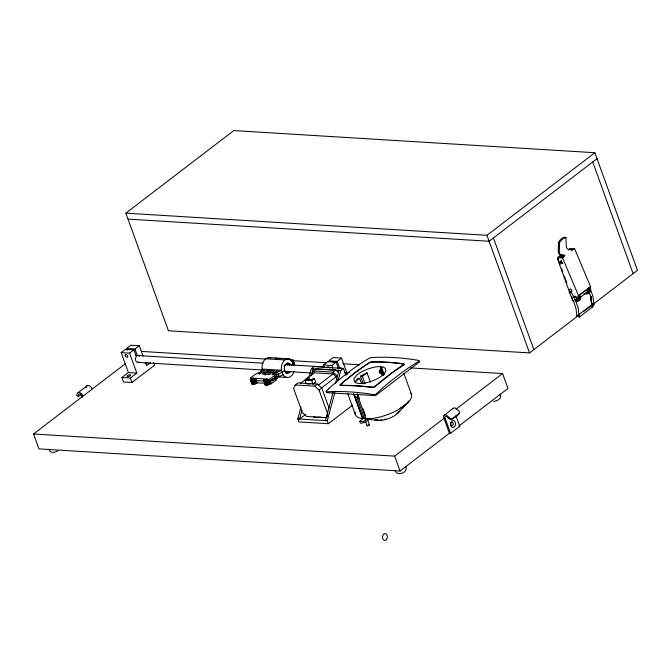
<?xml version="1.0" encoding="UTF-8"?>
<svg xmlns="http://www.w3.org/2000/svg" width="671" height="671" viewBox="0 0 671 671"><rect width="100%" height="100%" fill="white"/><g stroke="black" fill="none" stroke-linecap="round" stroke-linejoin="round"><path stroke-width="1.01" d="M571.751 250.61L570.979 249.553L568.555 249.402A2.005 1.208 52.6 0 1 566.374 246.827L565.896 237.71A10.031 5.041 -63.5 0 0 559.539 242.566L559.312 252.229A2.005 1.208 52.6 0 0 561.501 254.804L563.917 254.955L564.848 255.651L562.214 257.907L557.878 257.765L557.442 258.696L572.531 300.373L573.671 301.396M564.848 255.651L561.921 255.97A3.347 2.021 52.6 0 1 558.28 251.7L558.507 242.055A10.031 5.041 -63.5 0 1 564.856 237.19L566.249 237.71M571.91 250.275L574.561 248.605L590.639 286.802L577.823 296.297L578.343 298.352A3.9 2.357 52.6 0 1 576.817 301.589L575.248 301.497M589.138 292.212L590.799 297.11L591.713 304.517A1.116 0.696 0 0 0 592.636 305.129L593.919 304.508L592.979 296.632L590.186 288.429M380.432 369.889C382.487 370.249 378.964 371.239 380.264 369.88A1.51 1.015 -81 0 0 379.241 371.097A1.51 1.015 -81 0 0 379.66 372.724L382.931 375.441M593.936 304.475C593.676 302.915 593.969 306.421 591.83 304.751L590.799 297.11M591.872 304.273L590.899 296.817L591.872 304.273L592.166 303.879M591.906 304.03L591.705 304.5L592.283 303.837M264.231 383.242L257.211 382.805L254.133 384.29L252.028 384.164L250.275 379.442L251.382 378.083L250.476 378.033L255.215 374.401L259.149 372.489A2.743 1.015 -19.9 0 1 261.698 371.927L274.942 372.74A2.743 1.015 -19.9 0 0 277.484 372.179L281.426 370.266L281.308 367.976A9.369 6.618 -86.5 0 1 290.031 359.144L292.816 361.543L294.166 365.267M275.747 374.972L274.942 372.74A2.743 1.015 -19.9 0 1 275.747 373.512L277.366 377.974L276.091 380.046L271.352 383.678L267.377 385.104L265.271 384.978L263.518 380.256L264.617 378.897L255.592 378.343L252.514 379.828L250.275 379.442M264.894 382.545L265.271 384.978M293.915 365.661L292.304 361.199L292.883 359.882L290.04 359.95M292.715 360.813L294.334 365.284L294.636 364.605L292.883 359.882M307.461 380.121L308.4 379.761L308.09 380.105M312.392 380.105L311.646 380.121M352.644 405.133L328.371 423.72L298.88 421.908L297.798 418.93L301.036 406.869M308.87 377.723L311.302 368.673L314.003 366.609L343.485 368.421L345.968 375.265M302.034 409.998L299.601 419.04L305.397 414.611M311.218 375.819L313.105 368.782L314.171 371.717M325.485 420.625L333.042 392.485M335.475 383.435L338.989 370.375M328.371 423.72L327.289 420.742L334.854 392.594M338.092 380.532L340.793 370.484L343.485 368.421M380.616 370.736L380.734 372.413L383.929 374.762M329.067 408.194L321.753 387.997L317.391 384.089L297.958 382.898L295.257 384.961L293.596 388.501L302.302 412.539L306.655 416.448L326.098 417.639L327.448 416.607M316.284 368.874L313.592 370.937L311.923 374.468L313.256 373.453M326.098 417.639L327.758 414.099L319.052 390.061L314.699 386.152L295.257 384.961M574.376 248.387L573.873 248.832L569.88 248.58L569.444 249.511M579.409 316.989L592.812 306.731C593.634 305.817 591.377 303.929 591.26 305.565M592.25 306.79L592.904 305.909L591.411 304.995L578.796 314.649M86.014 387.779L86.718 386.27A3.657 2.206 52.6 0 1 89.285 385.75A3.657 2.206 52.6 0 1 91.952 388.803M570.929 291.684L569.075 292.883L570.929 291.692L575.366 299.778L578.15 307.972L579.107 315.722M270.765 357.962A9.369 6.618 -86.5 0 0 262.051 366.802L262.16 369.084L260.893 371.164A2.743 1.015 -19.9 0 0 261.698 371.927M263.518 380.256L265.758 380.642L269.734 379.207L274.473 375.584L275.747 373.512M251.382 380.994C250.686 383.426 255.466 381.648 256.397 380.574L264.424 381.069M264.626 381.807C263.929 384.24 268.71 382.462 269.641 381.388L270.547 381.447L272.049 380.298L271.294 380.247M308.794 380.147L309.356 379.669L312.854 379.878M354.296 394.582L362.835 418.192L362.634 418.67L360.78 418.327A29.818 11.03 -19.9 0 1 355.211 412.028M591.411 304.995L591.327 305.817M398.071 412.984L408.119 402.449M310.95 380.147L310.228 380.105M359.991 422.176C359.782 425.498 369.016 420.331 368.144 419.425A2.986 1.099 -19.9 0 0 368.564 419.048M577.706 316.058L529.536 352.912L168.438 330.769L125.863 213.16L233.776 130.585L594.875 152.72L637.45 270.329L593.424 304.022M121.166 352.611L129.587 353.131L136.809 373.076L128.387 372.564L121.166 352.611L125.485 349.306L133.906 349.826L136.322 356.486L135.961 357.031A3.405 2.407 -86.5 0 0 136.003 361.166A3.405 2.407 -86.5 0 0 138.855 362.005M127.247 350.388L126.559 348.484L130.879 345.179L139.3 345.699L143.082 356.15M129.587 353.131L133.906 349.826M126.559 348.484L134.988 348.995L139.3 345.699M77.895 392.82L87.071 385.8M81.862 394.011L79.044 396.167A2.785 0.663 -48.1 0 1 78.046 395.89L78.708 394.489A1.988 1.199 52.6 0 1 80.075 394.07A1.988 1.199 52.6 0 1 81.594 395.756L82.281 397.668M449.847 432.912L400.042 471.025L38.943 448.882L33.55 433.994L125.687 363.489M153.642 362.474L154.615 365.158L131.952 382.495L123.531 381.984L121.912 377.513L128.387 372.564M121.912 377.513L130.342 378.033L136.809 373.076M150.572 362.55L146.521 365.645L145.49 362.793M275.118 377.37L271.881 379.845L272.25 380.851C281.971 375.819 268.668 378.939 272.25 380.851M284.689 370.618L278.297 374.41A2.743 1.015 -19.9 0 1 276.309 374.963M291.164 365.661L293.621 363.783L292.724 363.724L293.688 362.114M125.863 213.16L486.961 235.303L594.875 152.72M324.068 366.911L323.38 365.007L327.7 361.711L336.129 362.223L338.536 368.882A3.405 2.407 -86.5 0 1 341.916 368.975M300.272 383.502L314.263 372.799L333.076 373.948L336.163 376.708L337.219 379.643M306.27 383.887L304.919 380.163L307.62 378.1L308.819 378.176L309.356 379.669M308.819 378.176L306.06 379.794L311.638 380.13L313.189 378.444L314.397 378.519L315.747 382.244L313.047 384.307L311.696 380.583L304.919 380.163M597.031 158.675L489.125 241.258L128.018 219.115M311.696 380.583L314.397 378.519M323.38 365.007L331.81 365.527L336.129 362.223M341.522 358.096L333.093 357.576L328.782 360.881L337.203 361.401L341.522 358.096L347.368 374.242M314.607 382.613L315.747 382.244M314.699 386.152L317.391 384.089M313.592 370.937L333.026 372.128L335.726 370.065L338.629 372.665M318.272 385.28L333.906 373.319M321.35 388.048L336.163 376.708M319.052 390.061L321.753 387.997M359.698 378.402L355.068 381.942L357.786 378.285L359.698 378.402L361.409 383.141M363.229 383.795L360.486 376.221L362.39 376.339L367.02 372.799L370.442 382.269M382.789 375.366L380.432 368.849L381.078 368.354A1.275 0.772 52.6 0 1 381.178 367.414M560.939 255.123L557.643 257.639L560.109 264.458M562.214 255.123L559.882 256.901L562.642 257.068A2.231 1.342 52.6 0 1 563.523 257.379M367.742 418.31L363.263 421.614L359.388 421.514L363.531 418.05A2.986 1.099 -19.9 0 1 364.756 417.345M588.207 288.354L578.67 295.651L579.19 297.706A3.9 2.357 52.6 0 1 578.88 300.574M580.214 297.446L587.343 291.986M444.168 415.282L453.344 408.253M33.55 433.994L394.649 456.137L444.454 418.025M456.079 409.134L502.562 373.554L507.955 388.442L458.981 425.926M583.493 311.621L591.772 305.288M452.992 408.731A3.657 2.206 52.6 0 1 456.649 408.958L458.503 410.618A2.785 2.122 25 0 1 458.754 413.772L453.11 418.1A2.785 2.122 25 0 1 449.327 417.647L447.473 415.978A3.657 2.206 52.6 0 0 444.403 415.114A3.657 2.206 52.6 0 0 443.875 417.966L449.411 433.248L450.585 433.315L459.769 426.295L455.961 415.794M379.937 370.417L380.834 370.451M309.532 380.13L308.283 378.587M360.486 376.221L367.02 372.799M561.535 260.625L560.964 261.824L562.449 263.158M57.773 450.904C54.997 452.522 50.023 453.848 49.05 449.327M357.039 394.003L366.047 418.889L367.607 418.486A28.97 10.711 -19.9 0 0 370.04 418.368M276.553 377.211A2.743 1.015 -19.9 0 0 279.102 376.649L283.036 374.737L284.269 376.163A9.369 6.618 -86.5 0 0 294.015 371.491M135.525 355.546L137.547 355.596A3.405 2.407 -86.5 0 1 139.333 356.125M337.748 367.951L339.761 367.993M592.812 306.731L592.023 306.681M493.772 401.367C497.211 400.998 502.428 398.717 500.121 394.254M590.639 286.802L589.826 287.113L590.346 289.167A3.9 2.357 52.6 0 1 588.819 292.405M362.835 418.192L363.17 418.696L362.634 418.67L353.625 393.785M381.279 369.939L381.094 369.931A1.51 1.107 87.5 0 0 380.751 372.791L383.728 374.921M584.047 293.864L586.706 294.032A3.9 2.357 52.6 0 0 587.242 289.058M269.071 357.601L288.329 358.784M275.286 358.239L282.441 358.675M286.517 358.926L290.031 359.144M265.708 358.775L284.965 359.958M141.464 351.419L265.657 359.035M292.791 360.696L326.19 362.743M342.881 363.766L359.581 364.789M410.719 367.926L502.562 373.554M291.91 361.493L292.816 361.543M380.415 370.166L381.296 370.224M380.172 370.249L381.036 370.3M137.958 355.529L263.091 363.204M284.99 364.546L324.613 366.978M380.566 372.12L379.56 372.061L383.024 375.19M379.677 372.355L380.734 372.413M379.861 372.573L380.952 372.64M316.251 368.899L335.726 370.065M379.66 372.724L380.751 372.791M311.302 368.673L340.793 370.484M346.79 372.573L349.599 372.749M262.16 369.084L281.426 370.266L283.036 374.737M137.664 362.34L261.757 369.947M267.855 370.199L273.877 370.568A1.275 0.47 -19.9 0 1 273.969 371.248A1.275 0.47 -19.9 0 1 272.258 371.809L266.236 371.44A1.275 0.47 -19.9 0 1 266.144 370.769A1.275 0.47 -19.9 0 1 267.855 370.199L268.668 372.439M285.745 371.415L310.765 372.95M264.382 372.858L270.405 373.227A1.275 0.47 -19.9 0 1 270.497 373.906A1.275 0.47 -19.9 0 1 268.786 374.468L262.764 374.099A1.275 0.47 -19.9 0 1 262.671 373.428A1.275 0.47 -19.9 0 1 264.382 372.858L265.188 375.097M276.377 376.817L287.524 377.496M274.531 377.773L275.286 377.815L276.553 375.743A2.743 1.015 -19.9 0 0 276.192 375.047M307.234 383.946L310.145 384.122M459.274 426.27L459.769 426.295M297.798 418.93L327.289 420.742M367.314 419.207L369.612 419.308L366.047 418.889L367.138 418.905A29.818 11.03 -19.9 0 0 400.394 408.471A29.818 11.03 -19.9 0 0 410.149 392.409M366.987 418.478L368.79 418.67M362.994 418.201L364.387 418.343M367.817 419.266L377.396 420.373M292.892 361.854L293.37 361.937L292.833 360.444M558.155 242.592L559.195 243.112M333.026 372.128L337.387 376.037M562.382 257.538L578.645 295.986M395.177 470.556C396.72 476.98 408.815 472.434 405.695 466.513M294.636 364.605L293.638 362.684M252.028 384.164L250.333 379.123M588.886 287.482L589.499 289.813A3.9 2.357 52.6 0 1 587.972 293.059M592.711 161.979L633.13 273.634M561.518 268.35L562.575 271.277M564.345 276.142L566.81 282.961M571.742 296.599L572.799 299.518M493.437 237.953L533.856 349.608M486.961 235.303L529.536 352.912M450.585 433.315L445.058 418.041A1.988 1.199 52.6 0 1 445.393 416.465A1.988 1.199 52.6 0 1 447.138 417.077L448.865 418.629A2.785 2.122 25 0 0 452.64 419.081L458.293 414.753A2.785 2.122 25 0 0 458.947 413.269M403.85 373.319L411.474 394.372M384.257 374.544L382.235 368.958A1.283 0.646 56.6 0 0 381.036 367.708A1.283 0.889 47.8 0 0 380.432 368.849M381.078 368.354L383.435 374.871M394.649 456.137L400.042 471.025M362.39 376.339L365.133 383.913M367.389 418.511L367.574 419.014M367.314 418.855L369.453 424.768M357.702 394.087L359.48 399.002M363.045 408.84L365.536 415.726M356.729 397.106L364.571 418.779M365.284 420.751L367.071 425.674M354.129 394.825L362.759 418.662M337.203 361.401L339.618 368.06M347.687 393.374L355.303 414.426M331.81 365.527L332.841 368.379M307.679 378.553L308.35 380.415M292.959 360.453L294.577 364.923M277.484 372.179L279.102 376.649M274.473 375.584L276.091 380.046M269.734 379.207L271.352 383.678M268.836 379.157L270.447 383.619M268.442 379.45L270.061 383.921M267.888 379.82L269.499 384.29M267.217 380.155L268.836 384.626M266.496 380.432L268.106 384.902M265.758 380.642L267.377 385.104M265.062 380.751L266.681 385.221M264.449 380.767L266.068 385.229M263.971 380.683L265.59 385.154M263.569 379.929L265.188 384.399M255.592 378.343L257.211 382.805M255.206 378.637L256.825 383.107M254.645 379.006L256.263 383.476M253.982 379.341L255.592 383.812M253.252 379.627L254.871 384.089M252.514 379.828L254.133 384.29M251.818 379.937L253.437 384.408M251.214 379.954L252.824 384.424M250.728 379.87L252.346 384.34M134.988 348.995L137.396 355.664M130.342 378.033L131.952 382.495M573.311 300.616L575.978 308.459L576.884 315.856M568.597 250.157L569.033 249.235L572.145 249.427A1.116 0.671 52.6 0 1 572.589 249.578M558.289 258.041L558.725 257.119L561.845 257.312A1.116 0.671 52.6 0 1 562.281 257.463M403.774 405.653A1.275 0.47 -19.9 0 1 403.598 405.812M358.079 396.175A1.275 0.47 -19.9 0 1 357.458 396.376M358.457 396.527A2.558 0.948 -19.9 0 1 355.328 396.343M366.215 418.436A1.275 0.47 -19.9 0 1 364.756 418.788A1.275 0.47 -19.9 0 1 364.605 418.234M368.673 424.626A1.275 0.47 -19.9 0 1 369.36 425.095A1.275 0.47 -19.9 0 1 367.658 425.842A1.275 0.47 -19.9 0 1 367.263 425.246M399.455 411.013A13.571 5.016 -19.9 0 1 388.375 418.645A13.571 5.016 -19.9 0 1 375.148 419.685M408.673 401.057A28.97 10.711 -19.9 0 1 405.888 403.976M405.318 404.47A28.97 10.711 -19.9 0 1 399.908 408.354M398.649 411.373A13.177 4.873 -19.9 0 1 396.93 413.344M385.59 418.989A13.177 4.873 -19.9 0 1 384.298 419.316M381.799 419.769A13.177 4.873 -19.9 0 1 380.625 419.887M378.486 419.929A13.177 4.873 -19.9 0 1 376.699 419.694M381.824 367.347A1.275 0.772 52.6 0 1 382.084 367.473M326.4 392.191A1.703 0.629 -19.9 0 0 326.903 392.661L374.233 395.563A1.703 0.629 -19.9 0 0 376.515 394.816L419.14 362.197A1.703 0.629 -19.9 0 0 419.014 361.3M290.325 371.809A5.108 3.615 -86.5 0 1 285.217 371.692A5.108 3.615 -86.5 0 1 285.527 364.47A5.108 3.615 -86.5 0 1 290.635 364.588M278.951 376.095A1.275 0.47 -19.9 0 1 278.046 376.439M287.272 363.12A5.108 3.615 -86.5 0 1 289.36 365.552M288.522 371.7A5.108 3.615 -86.5 0 1 285.905 373.135M291.004 360.444A1.275 0.47 -19.9 0 1 291.407 360.671M276.997 377.287A2.743 1.015 -19.9 0 1 277.366 377.974M268.333 384.147A1.275 0.47 -19.9 0 1 268.023 384.265M285.041 365.049A3.405 2.407 -86.5 0 1 287.456 365.108M286.601 371.331A3.405 2.407 -86.5 0 1 284.319 370.392M284.11 366.274A3.405 2.407 -86.5 0 1 284.521 365.578M333.177 362.684A1.703 1.032 52.6 0 1 333.781 362.675M327.406 367.985A1.703 1.032 52.6 0 1 328.136 366.76A1.703 1.032 52.6 0 1 329.796 368.127M147.394 362.617A1.921 0.713 -19.9 0 1 145.204 363.422M344.693 372.657A2.13 1.283 52.6 0 1 347.016 374.082M320.394 417.06A14.485 5.36 -19.9 0 1 313.449 416.959M578.796 315.303A1.116 0.671 52.6 0 1 579.568 316.536A1.116 0.671 52.6 0 1 578.847 317.048M578.696 315.253A1.107 0.688 0 0 1 578.754 316.284A1.107 0.688 0 0 1 577.11 316.2A1.107 0.688 0 0 1 577.446 315.185M569.771 290.207A1.451 0.872 52.6 0 1 570.526 289.033A1.451 0.872 52.6 0 1 571.918 290.761A1.451 0.872 52.6 0 1 570.685 291.34M573.973 296.741A2.231 1.342 52.6 0 1 576.926 297.773A2.231 1.342 52.6 0 1 575.861 300.038M588.081 289.235A2.231 1.342 52.6 0 1 588.316 289.746M573.445 297.446A2.231 1.342 52.6 0 1 575.492 296.968A2.231 1.342 52.6 0 1 576.825 299.836A2.231 1.342 52.6 0 1 574.552 299.82M588.299 288.253A3.9 2.357 52.6 0 1 587.762 293.219M562.659 262.998A1.451 0.872 52.6 0 1 561.333 261.992A1.451 0.872 52.6 0 1 561.292 260.6M578.419 295.81A3.9 2.357 52.6 0 1 577.882 300.784M579.476 295.005A3.9 2.357 52.6 0 1 578.939 299.971M586.479 289.729A2.231 1.342 52.6 0 1 586.177 292.564M82.776 395.823A3.657 2.206 52.6 0 0 80.109 392.778A3.657 2.206 52.6 0 0 77.542 393.298L76.838 394.808A2.785 0.663 -48.1 0 0 77.056 395.546M385.724 371.407C381.774 377.815 373.999 380.625 367.045 382.554C363.095 383.468 352.988 385.263 354.103 378.687C358.046 372.262 365.838 369.478 372.782 367.532C376.733 366.626 386.84 364.831 385.724 371.407M340.465 384.944L344.449 385.347A352.418 212.657 52.6 0 1 368.899 386.848L373.747 387.175L377.999 383.829A353.726 249.914 -86.5 0 1 400.017 366.978L403.799 364.177L399.572 363.38A352.418 212.657 52.6 0 0 375.123 361.879L370.484 362.139L366.014 364.898A353.684 249.88 -86.5 0 0 343.997 381.74L340.465 384.944M328.715 388.744L326.458 390.874A1.694 0.612 -27.9 0 0 326.584 391.789L329.411 391.646A365.997 220.851 52.6 0 1 370.862 394.187L373.915 394.691A1.694 0.822 -20.9 0 0 376.196 393.927L378.452 391.797A315.404 222.839 -86.5 0 1 391.948 380.197L398.641 375.03A315.404 222.839 -86.5 0 1 412.74 365.083L418.821 361.308A1.694 0.629 -11.9 0 0 418.704 360.419L415.643 359.916A365.997 220.851 52.6 0 0 374.192 357.375L370.216 357.76L366.592 359.765A315.362 222.806 -86.5 0 0 348.895 371.977L342.21 377.152A315.362 222.814 -86.5 0 0 328.715 388.744M342.646 382.495L340.172 384.659A1.703 0.604 -25.6 0 0 339.778 385.297L343.871 385.523A366.92 221.405 52.6 0 1 368.824 387.058L373.764 387.385A1.703 0.772 -19.9 0 0 374.871 386.79L391.084 373.68A315.806 223.124 -86.5 0 1 401.703 366.341L404.118 364.814A1.694 0.629 -13.4 0 0 404.47 364.11L400.226 363.456A366.517 221.17 52.6 0 0 375.307 361.929L370.979 362.055A1.694 0.461 -19.2 0 0 369.427 362.692L367.012 364.219A315.764 223.099 -86.5 0 0 356.393 371.549L342.646 382.495M560.688 261.271L560.117 262.478L561.602 263.804L562.164 262.604L560.688 261.271M591.545 298.352L591.268 296.54L591.52 298.36M386.538 539.459A3.405 2.407 -86.5 0 0 385.708 533.739A3.405 2.407 -86.5 0 0 382.579 537.84A3.405 2.407 -86.5 0 0 386.538 539.459M262.889 371.214A1.275 0.47 -19.9 0 0 264.642 370.199A1.275 0.47 -19.9 0 0 262.772 370.384A1.275 0.47 -19.9 0 0 262.889 371.214M276.125 372.028A1.275 0.47 -19.9 0 0 277.886 371.013A1.275 0.47 -19.9 0 0 276.016 371.197A1.275 0.47 -19.9 0 0 276.125 372.028M272.652 374.686A1.275 0.47 -19.9 0 0 274.414 373.672A1.275 0.47 -19.9 0 0 272.543 373.856A1.275 0.47 -19.9 0 0 272.652 374.686M259.417 373.873A1.275 0.47 -19.9 0 0 261.17 372.858A1.275 0.47 -19.9 0 0 259.3 373.042A1.275 0.47 -19.9 0 0 259.417 373.873M252.548 379.123A1.275 0.47 -19.9 0 0 254.309 378.108A1.275 0.47 -19.9 0 0 252.439 378.293A1.275 0.47 -19.9 0 0 252.548 379.123M265.791 379.937A1.275 0.47 -19.9 0 0 267.553 378.922A1.275 0.47 -19.9 0 0 265.674 379.107A1.275 0.47 -19.9 0 0 265.791 379.937M127.817 376.641A1.921 0.713 -19.9 0 0 130.635 375.198A1.921 0.713 -19.9 0 0 128.01 375.29A1.921 0.713 -19.9 0 0 127.817 376.641M125.192 355.58A1.703 1.032 52.6 0 0 127.415 357.249A1.703 1.032 52.6 0 0 126.76 354.707A1.703 1.032 52.6 0 0 125.192 355.58M454.703 426.496A3.456 2.441 -86.5 0 0 453.856 420.7A3.456 2.441 -86.5 0 0 450.686 424.852A3.456 2.441 -86.5 0 0 454.703 426.496M452.74 425.221A1.787 1.258 -86.5 0 0 452.296 422.227A1.787 1.258 -86.5 0 0 450.66 424.374A1.787 1.258 -86.5 0 0 452.74 425.221"/></g></svg>
